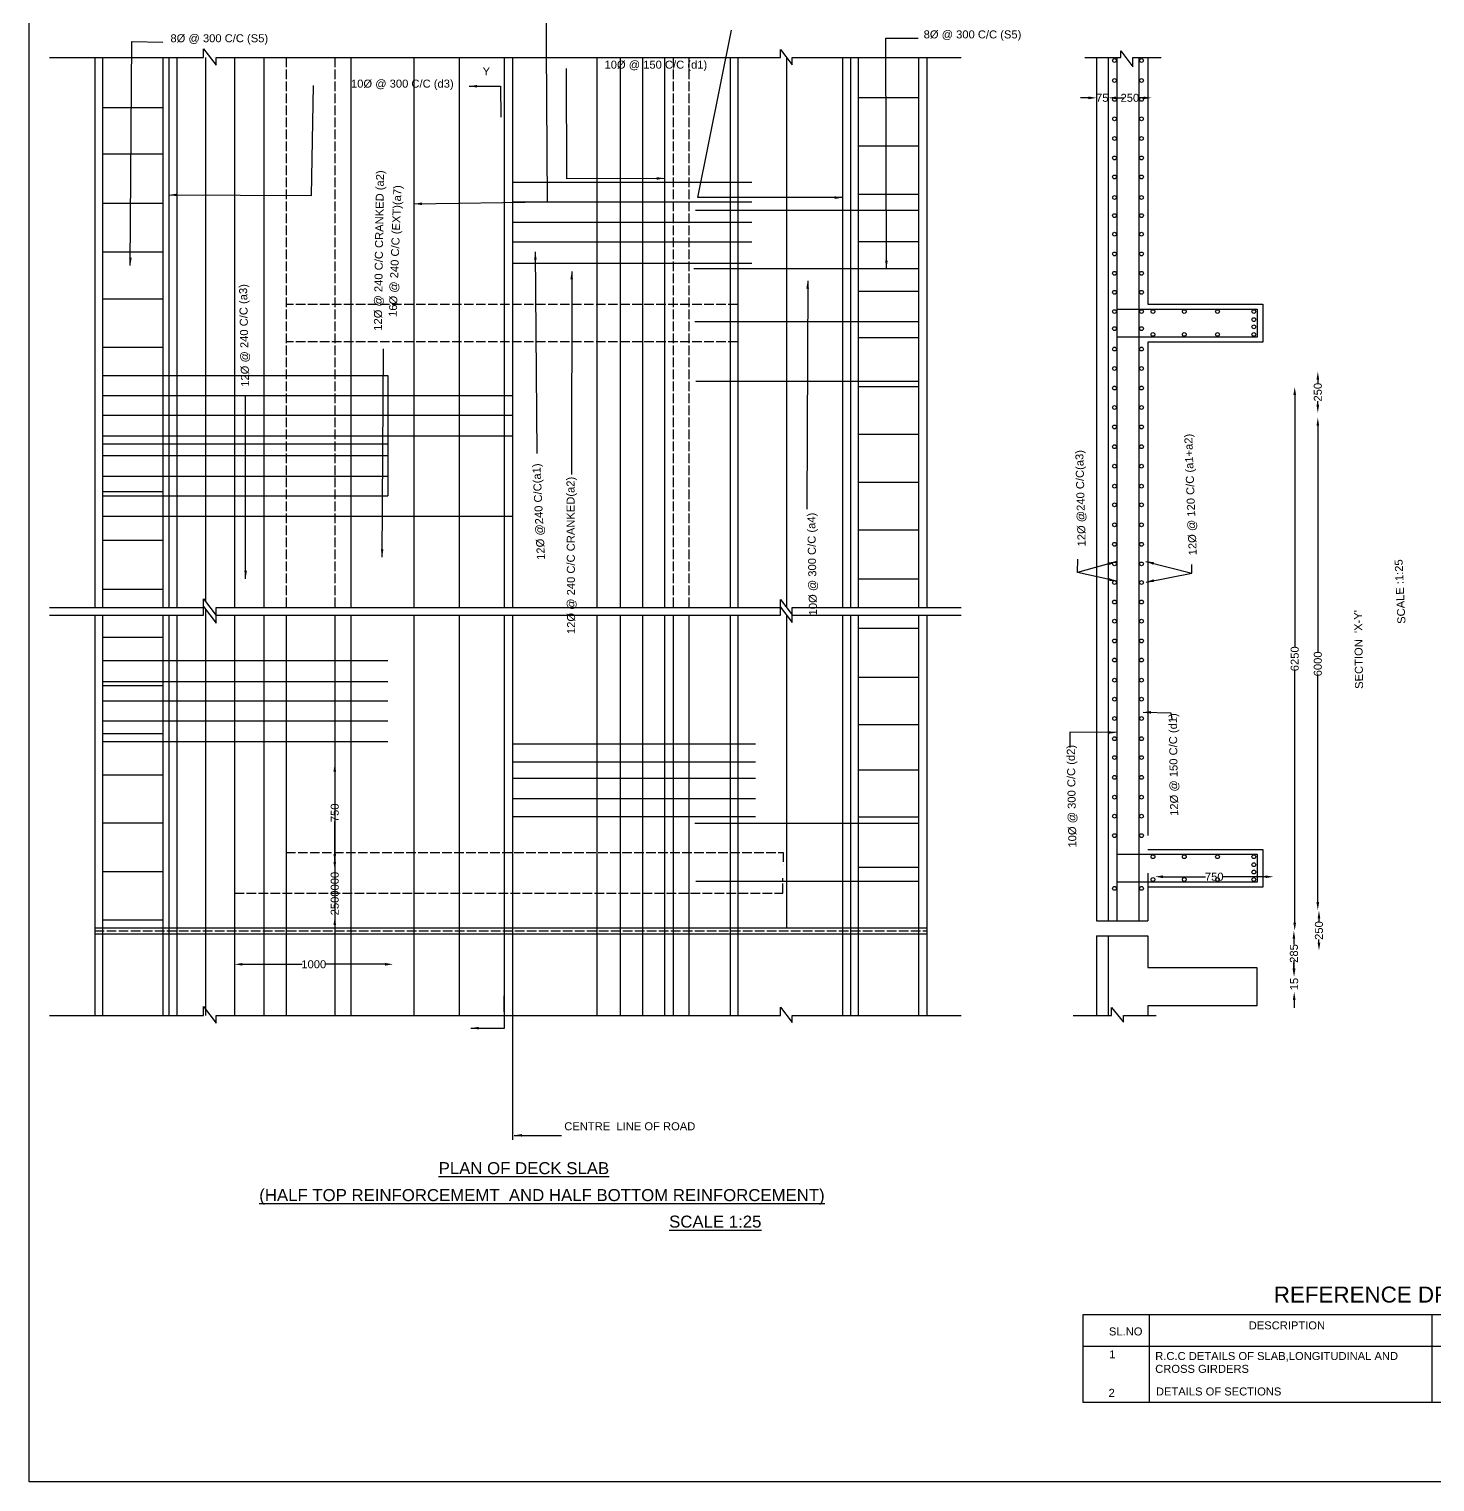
# Model space of a CAD drawing. Header units: millimetres. Extents: x -53221024 to -53199187, y 22125895 to 22139592.
# Drawn here: x -53221024 to -53212240, y 22125895 to 22134975 of the extents above; entities that cross this region are included whole.
import ezdxf

# ---------------------------------------------------------------- set-up
doc = ezdxf.new("R2010")
doc.units = ezdxf.units.MM
doc.header["$MEASUREMENT"] = 0
doc.linetypes.add('ACAD_ISO02W100', pattern=[15, 12, -3])
for name, color, linetype in [('DIMENSION', 7, 'Continuous'), ('DRAWING', 2, 'Continuous'), ('TEXT', 7, 'Continuous')]:
    doc.layers.add(name, color=color, linetype=linetype)
doc.styles.get("Standard").update_dxf_attribs({"font": 'arial.ttf', "height": 50})
doc.dimstyles.get("Standard").update_dxf_attribs({"dimtxt": 50, "dimasz": 50, "dimexe": 0.18, "dimexo": 0.0625, "dimgap": 0.09, "dimtad": 0, "dimdec": 0, "dimzin": 0, "dimdsep": 46, "dimtxsty": 'Standard', "dimcen": 0.09, "dimse1": 1, "dimse2": 1, "dimadec": 0, "dimazin": 0, "dimtfac": 1, "dimtdec": 0, "dimtofl": 0, "dimtmove": 0, "dimatfit": 3, "dimfxl": 1, "dimtolj": 1, "dimtzin": 0, "dimarcsym": 0})

# ---------------------------------------------------------------- blocks, each defined once
blk = doc.blocks.new('*D110')
at = {"layer": 'Defpoints', "color": 0, "transparency": 16777216}
for p in [(-53219740.8, 22129130.3), (-53218749.3, 22129130.3), (-53218749.3, 22129130.3)]:
    blk.add_point(p, dxfattribs=at)
at = {"layer": 'DIMENSION', "color": 0, "lineweight": -2, "transparency": 16777216}
for p, q in [((-53219690.8, 22129130.3), (-53219317.3, 22129130.3)), ((-53218799.3, 22129130.3), (-53219172.7, 22129130.3))]:
    blk.add_line(p, q, dxfattribs=at)
at = {"layer": 'DIMENSION', "color": 0, "transparency": 16777216}
for points in [[(-53219690.8, 22129138.6), (-53219690.8, 22129122), (-53219740.8, 22129130.3)], [(-53218799.3, 22129138.6), (-53218799.3, 22129122), (-53218749.3, 22129130.3)]]:
    blk.add_solid(points, dxfattribs=at)
at = {"layer": 'DIMENSION', "color": 0, "transparency": 16777216, "insert": (-53219245, 22129130.3), "char_height": 50, "attachment_point": 5}
blk.add_mtext('\\A1;1000', dxfattribs=at)
blk = doc.blocks.new('*D111')
at = {"layer": 'Defpoints', "color": 0, "transparency": 16777216}
for p in [(-53219113.8, 22129719.3), (-53219113.8, 22129719.3), (-53219113.8, 22129425.5)]:
    blk.add_point(p, dxfattribs=at)
at = {"layer": 'DIMENSION', "color": 0, "lineweight": -2, "transparency": 16777216}
for p, q in [((-53219113.8, 22129769.3), (-53219113.8, 22129819.3)), ((-53219113.8, 22129375.5), (-53219113.8, 22129325.5))]:
    blk.add_line(p, q, dxfattribs=at)
at = {"layer": 'DIMENSION', "color": 0, "transparency": 16777216}
for points in [[(-53219122.2, 22129769.3), (-53219105.5, 22129769.3), (-53219113.8, 22129719.3)], [(-53219122.2, 22129375.5), (-53219105.5, 22129375.5), (-53219113.8, 22129425.5)]]:
    blk.add_solid(points, dxfattribs=at)
at = {"layer": 'DIMENSION', "color": 0, "transparency": 16777216, "insert": (-53219113.8, 22129572.4), "char_height": 50, "attachment_point": 5, "rotation": 90}
blk.add_mtext('\\A1;2500000', dxfattribs=at)
blk = doc.blocks.new('*D112')
at = {"layer": 'Defpoints', "color": 0, "transparency": 16777216}
for p in [(-53219113.8, 22130384.7), (-53219113.8, 22130384.7), (-53219113.8, 22129769.3)]:
    blk.add_point(p, dxfattribs=at)
at = {"layer": 'DIMENSION', "color": 0, "lineweight": -2, "transparency": 16777216}
for p, q in [((-53219113.8, 22130334.7), (-53219113.8, 22130132)), ((-53219113.8, 22129819.3), (-53219113.8, 22130022))]:
    blk.add_line(p, q, dxfattribs=at)
at = {"layer": 'DIMENSION', "color": 0, "transparency": 16777216}
for points in [[(-53219122.2, 22130334.7), (-53219105.5, 22130334.7), (-53219113.8, 22130384.7)], [(-53219122.2, 22129819.3), (-53219105.5, 22129819.3), (-53219113.8, 22129769.3)]]:
    blk.add_solid(points, dxfattribs=at)
at = {"layer": 'DIMENSION', "color": 0, "transparency": 16777216, "insert": (-53219113.8, 22130077), "char_height": 50, "attachment_point": 5, "rotation": 90}
blk.add_mtext('\\A1;750', dxfattribs=at)
blk = doc.blocks.new('*D113')
at = {"layer": 'Defpoints', "color": 0, "transparency": 16777216}
for p in [(-53213115.7, 22129055.3), (-53213119.2, 22128958.2), (-53213115.7, 22128958.2)]:
    blk.add_point(p, dxfattribs=at)
at = {"layer": 'DIMENSION', "color": 0, "lineweight": -2, "transparency": 16777216}
for p, q in [((-53213119.2, 22129105.3), (-53213119.2, 22129155.3)), ((-53213119.2, 22128908.2), (-53213119.2, 22128858.2))]:
    blk.add_line(p, q, dxfattribs=at)
at = {"layer": 'DIMENSION', "color": 0, "transparency": 16777216}
for points in [[(-53213127.5, 22129105.3), (-53213110.8, 22129105.3), (-53213119.2, 22129055.3)], [(-53213127.5, 22128908.2), (-53213110.8, 22128908.2), (-53213119.2, 22128958.2)]]:
    blk.add_solid(points, dxfattribs=at)
at = {"layer": 'DIMENSION', "color": 0, "transparency": 16777216, "insert": (-53213119.2, 22129006.7), "char_height": 50, "attachment_point": 5, "rotation": 90}
blk.add_mtext('\\A1;15', dxfattribs=at)
blk = doc.blocks.new('*D114')
at = {"layer": 'Defpoints', "color": 0, "transparency": 16777216}
for p in [(-53213120.8, 22129340.6), (-53213115.7, 22129340.6), (-53213115.7, 22129055.3)]:
    blk.add_point(p, dxfattribs=at)
at = {"layer": 'DIMENSION', "color": 0, "lineweight": -2, "transparency": 16777216}
for p, q in [((-53213120.8, 22129290.6), (-53213120.8, 22129253.9)), ((-53213120.8, 22129105.3), (-53213120.8, 22129142))]:
    blk.add_line(p, q, dxfattribs=at)
at = {"layer": 'DIMENSION', "color": 0, "transparency": 16777216}
for points in [[(-53213129.2, 22129290.6), (-53213112.5, 22129290.6), (-53213120.8, 22129340.6)], [(-53213129.2, 22129105.3), (-53213112.5, 22129105.3), (-53213120.8, 22129055.3)]]:
    blk.add_solid(points, dxfattribs=at)
at = {"layer": 'DIMENSION', "color": 0, "transparency": 16777216, "insert": (-53213120.8, 22129197.9), "char_height": 50, "attachment_point": 5, "rotation": 90}
blk.add_mtext('\\A1;285', dxfattribs=at)
blk = doc.blocks.new('*D115')
at = {"layer": 'Defpoints', "color": 0, "transparency": 16777216}
for p in [(-53213989.1, 22129685.1), (-53213248.3, 22129685.1), (-53213248.3, 22129677.6)]:
    blk.add_point(p, dxfattribs=at)
at = {"layer": 'DIMENSION', "color": 0, "lineweight": -2, "transparency": 16777216}
for p, q in [((-53213939.1, 22129677.6), (-53213673.8, 22129677.6)), ((-53213298.3, 22129677.6), (-53213563.7, 22129677.6))]:
    blk.add_line(p, q, dxfattribs=at)
at = {"layer": 'DIMENSION', "color": 0, "transparency": 16777216}
for points in [[(-53213939.1, 22129685.9), (-53213939.1, 22129669.2), (-53213989.1, 22129677.6)], [(-53213298.3, 22129685.9), (-53213298.3, 22129669.2), (-53213248.3, 22129677.6)]]:
    blk.add_solid(points, dxfattribs=at)
at = {"layer": 'DIMENSION', "color": 0, "transparency": 16777216, "insert": (-53213618.7, 22129677.6), "char_height": 50, "attachment_point": 5}
blk.add_mtext('\\A1;750', dxfattribs=at)
blk = doc.blocks.new('*D116')
at = {"layer": 'Defpoints', "color": 0, "transparency": 16777216}
for p in [(-53212970.6, 22129466.7), (-53212964.2, 22129466.7), (-53212970.6, 22129216.1)]:
    blk.add_point(p, dxfattribs=at)
at = {"layer": 'DIMENSION', "color": 0, "lineweight": -2, "transparency": 16777216}
for p, q in [((-53212964.2, 22129416.7), (-53212964.2, 22129397)), ((-53212964.2, 22129266.1), (-53212964.2, 22129285.7))]:
    blk.add_line(p, q, dxfattribs=at)
at = {"layer": 'DIMENSION', "color": 0, "transparency": 16777216}
for points in [[(-53212972.5, 22129416.7), (-53212955.9, 22129416.7), (-53212964.2, 22129466.7)], [(-53212972.5, 22129266.1), (-53212955.9, 22129266.1), (-53212964.2, 22129216.1)]]:
    blk.add_solid(points, dxfattribs=at)
at = {"layer": 'DIMENSION', "color": 0, "transparency": 16777216, "insert": (-53212964.2, 22129341.4), "char_height": 50, "attachment_point": 5, "rotation": 90}
blk.add_mtext('\\A1;250', dxfattribs=at)
blk = doc.blocks.new('*D117')
at = {"layer": 'Defpoints', "color": 0, "transparency": 16777216}
for p in [(-53212971.4, 22132547), (-53212963.8, 22132547), (-53212963.8, 22129468.8)]:
    blk.add_point(p, dxfattribs=at)
at = {"layer": 'DIMENSION', "color": 0, "lineweight": -2, "transparency": 16777216}
for p, q in [((-53212971.4, 22132497), (-53212971.4, 22131082.7)), ((-53212971.4, 22129518.8), (-53212971.4, 22130933.1))]:
    blk.add_line(p, q, dxfattribs=at)
at = {"layer": 'DIMENSION', "color": 0, "transparency": 16777216}
for points in [[(-53212979.7, 22132497), (-53212963, 22132497), (-53212971.4, 22132547)], [(-53212979.7, 22129518.8), (-53212963, 22129518.8), (-53212971.4, 22129468.8)]]:
    blk.add_solid(points, dxfattribs=at)
at = {"layer": 'DIMENSION', "color": 0, "transparency": 16777216, "insert": (-53212971.4, 22131007.9), "char_height": 50, "attachment_point": 5, "rotation": 90}
blk.add_mtext('\\A1;6000', dxfattribs=at)
blk = doc.blocks.new('*D118')
at = {"layer": 'Defpoints', "color": 0, "transparency": 16777216}
for p in [(-53212976.4, 22132834.7), (-53212971.4, 22132834.7), (-53212976.4, 22132577)]:
    blk.add_point(p, dxfattribs=at)
at = {"layer": 'DIMENSION', "color": 0, "lineweight": -2, "transparency": 16777216}
for p, q in [((-53212971.4, 22132784.7), (-53212971.4, 22132761.5)), ((-53212971.4, 22132627), (-53212971.4, 22132650.2))]:
    blk.add_line(p, q, dxfattribs=at)
at = {"layer": 'DIMENSION', "color": 0, "transparency": 16777216}
for points in [[(-53212979.7, 22132784.7), (-53212963, 22132784.7), (-53212971.4, 22132834.7)], [(-53212979.7, 22132627), (-53212963, 22132627), (-53212971.4, 22132577)]]:
    blk.add_solid(points, dxfattribs=at)
at = {"layer": 'DIMENSION', "color": 0, "transparency": 16777216, "insert": (-53212971.4, 22132705.8), "char_height": 50, "attachment_point": 5, "rotation": 90}
blk.add_mtext('\\A1;250', dxfattribs=at)
blk = doc.blocks.new('*D119')
at = {"layer": 'Defpoints', "color": 0, "transparency": 16777216}
for p in [(-53213134, 22132738.9), (-53213115.7, 22129340.6), (-53213115.7, 22129340.6)]:
    blk.add_point(p, dxfattribs=at)
at = {"layer": 'DIMENSION', "color": 0, "lineweight": -2, "transparency": 16777216}
for p, q in [((-53213115.7, 22132688.9), (-53213115.7, 22131114.5)), ((-53213115.7, 22129390.6), (-53213115.7, 22130964.9))]:
    blk.add_line(p, q, dxfattribs=at)
at = {"layer": 'DIMENSION', "color": 0, "transparency": 16777216}
for points in [[(-53213124, 22132688.9), (-53213107.4, 22132688.9), (-53213115.7, 22132738.9)], [(-53213124, 22129390.6), (-53213107.4, 22129390.6), (-53213115.7, 22129340.6)]]:
    blk.add_solid(points, dxfattribs=at)
at = {"layer": 'DIMENSION', "color": 0, "transparency": 16777216, "insert": (-53213115.7, 22131039.7), "char_height": 50, "attachment_point": 5, "rotation": 90}
blk.add_mtext('\\A1;6250', dxfattribs=at)
blk = doc.blocks.new('*D120')
at = {"layer": 'Defpoints', "color": 0, "transparency": 16777216}
for p in [(-53214355.1, 22134545.4), (-53214355.1, 22134428.3), (-53214281.5, 22134428.3)]:
    blk.add_point(p, dxfattribs=at)
at = {"layer": 'DIMENSION', "color": 0, "lineweight": -2, "transparency": 16777216}
for p, q in [((-53214405.1, 22134545.4), (-53214455.1, 22134545.4)), ((-53214231.5, 22134545.4), (-53214181.5, 22134545.4))]:
    blk.add_line(p, q, dxfattribs=at)
at = {"layer": 'DIMENSION', "color": 0, "transparency": 16777216}
for points in [[(-53214405.1, 22134553.7), (-53214405.1, 22134537), (-53214355.1, 22134545.4)], [(-53214231.5, 22134553.7), (-53214231.5, 22134537), (-53214281.5, 22134545.4)]]:
    blk.add_solid(points, dxfattribs=at)
at = {"layer": 'DIMENSION', "color": 0, "transparency": 16777216, "insert": (-53214318.3, 22134545.4), "char_height": 50, "attachment_point": 5}
blk.add_mtext('\\A1;75', dxfattribs=at)
blk = doc.blocks.new('*D121')
at = {"layer": 'Defpoints', "color": 0, "transparency": 16777216}
for p in [(-53214010, 22134545.4), (-53214281.5, 22134428.3), (-53214010, 22134428.3)]:
    blk.add_point(p, dxfattribs=at)
at = {"layer": 'DIMENSION', "color": 0, "lineweight": -2, "transparency": 16777216}
for p, q in [((-53214231.5, 22134545.4), (-53214201.4, 22134545.4)), ((-53214060, 22134545.4), (-53214090.1, 22134545.4))]:
    blk.add_line(p, q, dxfattribs=at)
at = {"layer": 'DIMENSION', "color": 0, "transparency": 16777216}
for points in [[(-53214231.5, 22134553.7), (-53214231.5, 22134537), (-53214281.5, 22134545.4)], [(-53214060, 22134553.7), (-53214060, 22134537), (-53214010, 22134545.4)]]:
    blk.add_solid(points, dxfattribs=at)
at = {"layer": 'DIMENSION', "color": 0, "transparency": 16777216, "insert": (-53214145.7, 22134545.4), "char_height": 50, "attachment_point": 5}
blk.add_mtext('\\A1;250', dxfattribs=at)

msp = doc.modelspace()

# ---------------------------------------------------------------- linework, layer by layer
at = {"layer": 'DIMENSION', "color": 0}
for points in [[(-53199254.1, 22125895.2), (-53221024, 22125895.2), (-53221024, 22139592.4), (-53199254.1, 22139592.4)], [(-53214437.4, 22126942.2), (-53210082.4, 22126942.2), (-53210082.4, 22126392.3), (-53214437.4, 22126392.3)]]:
    msp.add_lwpolyline(points, close=True, dxfattribs=at)
for points in [[(-53214025.6, 22126942.2), (-53214025.6, 22126392.3)], [(-53212259.9, 22126942.2), (-53212259.9, 22126392.3)], [(-53214437.4, 22126744.4), (-53210082.4, 22126744.4)]]:
    msp.add_lwpolyline(points, dxfattribs=at)
at = {"layer": 'DRAWING', "color": 0}
for points in [[(-53220896.9, 22134797.1), (-53219933.6, 22134797.1), (-53219933.6, 22134851.6), (-53219855.3, 22134748.9), (-53219855.3, 22134797.1), (-53216328.9, 22134797.1), (-53216328.9, 22134847.9), (-53216255.4, 22134752.2), (-53216255.4, 22134797.1), (-53215200.2, 22134797.1)], [(-53220613.7, 22134797.1), (-53220613.7, 22131359.5)], [(-53220565.4, 22134797.1), (-53220565.4, 22131359.5)], [(-53220187.6, 22134797.1), (-53220187.6, 22131359.5)], [(-53220149.9, 22134797.1), (-53220149.9, 22131359.5)], [(-53220100.3, 22134797.1), (-53220100.3, 22131359.5)], [(-53219920.7, 22134797.1), (-53219920.7, 22131397)], [(-53219740.8, 22134797.1), (-53219740.8, 22131359.5)], [(-53219556.2, 22134797.1), (-53219556.2, 22131359.5)], [(-53219013.5, 22134797.1), (-53219013.5, 22131359.5)], [(-53218619.1, 22134797.1), (-53218619.1, 22131359.5)], [(-53218336.9, 22134797.1), (-53218336.9, 22131359.5)], [(-53218055.9, 22134797.1), (-53218055.9, 22131359.5)], [(-53218002.5, 22134797.1), (-53218002.5, 22131359.5)], [(-53217476.7, 22134797.1), (-53217476.7, 22131359.5)], [(-53217330.8, 22134797.1), (-53217330.8, 22131359.5)], [(-53217191.3, 22134797.1), (-53217191.3, 22131359.5)], [(-53217052.9, 22134797.1), (-53217052.9, 22131359.5)], [(-53216643.8, 22134797.1), (-53216643.8, 22131359.5)], [(-53216596.2, 22134797.1), (-53216596.2, 22131359.5)], [(-53216291.7, 22134797.1), (-53216291.7, 22131361.7)], [(-53215940.5, 22134797.1), (-53215940.5, 22131359.5)], [(-53215892.4, 22134797.1), (-53215892.4, 22131359.5)], [(-53215844.3, 22134797.1), (-53215844.3, 22131359.5)], [(-53215466.3, 22134797.1), (-53215466.3, 22131359.5)], [(-53215414.6, 22134797.1), (-53215414.6, 22131359.5)], [(-53214427.2, 22134797.1), (-53214202.9, 22134797.1), (-53214202.9, 22134839.6), (-53214126.3, 22134739.9), (-53214126.3, 22134797.5), (-53213950.8, 22134797.5)], [(-53214355.1, 22134797.1), (-53214355.1, 22129401.3)], [(-53214281.5, 22134797.1), (-53214281.5, 22129401.3)], [(-53214228.2, 22134797.1), (-53214228.2, 22129401.4)], [(-53214089.6, 22134797.5), (-53214089.6, 22129401.6)], [(-53214033.2, 22134797.5), (-53214033.2, 22133255.3)], [(-53215844.3, 22134547.6), (-53215466.3, 22134547.6)], [(-53220565.4, 22134485.7), (-53220187.6, 22134485.7)], [(-53215844.3, 22134245), (-53215466.3, 22134245)], [(-53220565.4, 22134194.5), (-53220187.6, 22134194.5)], [(-53218002.5, 22134017.7), (-53216508.9, 22134017.7)], [(-53215844.3, 22133944.4), (-53215466.3, 22133944.4)], [(-53220565.4, 22133887.1), (-53220187.6, 22133887.1)], [(-53218002.5, 22133896.2), (-53216508.9, 22133896.2)], [(-53218002.5, 22133767.7), (-53216508.9, 22133767.7)], [(-53216860.5, 22133843.7), (-53215466.3, 22133843.7)], [(-53220565.4, 22133583.8), (-53220187.6, 22133583.8)], [(-53218002.5, 22133646.2), (-53216508.9, 22133646.2)], [(-53215844.3, 22133646.9), (-53215466.3, 22133646.9)], [(-53218002.5, 22133512.3), (-53216508.9, 22133512.3)], [(-53216869.9, 22133478.5), (-53215466.3, 22133478.5)], [(-53215844.3, 22133337.4), (-53215466.3, 22133337.4)], [(-53220565.4, 22133288.5), (-53220187.6, 22133288.5)], [(-53214228.2, 22133225.3), (-53213349.9, 22133225.3), (-53213349.9, 22133049.7), (-53214228.2, 22133049.7)], [(-53214033.2, 22133255.3), (-53213315.6, 22133255.3), (-53213315.6, 22133018.4), (-53214033.2, 22133018.4)], [(-53216863, 22133148.7), (-53215466.3, 22133148.7)], [(-53215844.3, 22133047.7), (-53215466.3, 22133047.7)], [(-53220565.4, 22132987.8), (-53220187.6, 22132987.8)], [(-53214033.2, 22133018.4), (-53214033.2, 22129935.9)], [(-53220565.4, 22132809.8), (-53220187.6, 22132809.8)], [(-53220187.6, 22132809.8), (-53218783.2, 22132809.8), (-53218783.2, 22132058.3)], [(-53216858.1, 22132774.8), (-53215466.3, 22132774.8)], [(-53220565.4, 22132684.5), (-53218002.5, 22132684.5)], [(-53215844.3, 22132741.9), (-53215466.3, 22132741.9)], [(-53220565.4, 22132561.8), (-53218002.5, 22132561.8)], [(-53220565.4, 22132433.9), (-53218002.5, 22132433.9)], [(-53215844.3, 22132442.7), (-53215466.3, 22132442.7)], [(-53220565.4, 22132382.7), (-53218783.2, 22132382.7)], [(-53220565.4, 22132309.9), (-53218783.2, 22132309.9)], [(-53220565.4, 22132180.1), (-53218783.2, 22132180.1)], [(-53215844.3, 22132144.2), (-53215466.3, 22132144.2)], [(-53220565.4, 22132084.2), (-53220187.6, 22132084.2)], [(-53220565.4, 22132058.3), (-53220187.6, 22132058.3)], [(-53220187.6, 22132058.3), (-53218783.2, 22132058.3)], [(-53220565.4, 22131931.7), (-53220187.6, 22131931.7)], [(-53220187.6, 22131931.7), (-53218002.5, 22131931.7)], [(-53220565.4, 22131781.9), (-53220187.6, 22131781.9)], [(-53215844.3, 22131844.7), (-53215466.3, 22131844.7)], [(-53215844.3, 22131539.6), (-53215466.3, 22131539.6)], [(-53220896.9, 22131359.5), (-53219933.6, 22131359.5), (-53219933.6, 22131413.9), (-53219855.3, 22131311.2), (-53219855.3, 22131359.5), (-53216328.9, 22131359.5), (-53216328.9, 22131410.2), (-53216255.4, 22131314.5), (-53216255.4, 22131359.5), (-53215200.2, 22131359.5)], [(-53220565.4, 22131474.3), (-53220187.6, 22131474.3)], [(-53220896.9, 22131311.5), (-53219933.6, 22131311.5), (-53219933.6, 22131366), (-53219855.3, 22131263.2), (-53219855.3, 22131311.5), (-53216328.9, 22131311.5), (-53216328.9, 22131362.2), (-53216255.4, 22131266.5), (-53216255.4, 22131311.5), (-53215200.2, 22131311.5)], [(-53220613.7, 22131311.5), (-53220613.7, 22128811.1)], [(-53220565.4, 22131359.5), (-53220187.6, 22131359.5)], [(-53220565.4, 22131311.5), (-53220187.6, 22131311.5)], [(-53220565.4, 22131311.5), (-53220565.4, 22128811.1)], [(-53220187.6, 22131311.5), (-53220187.6, 22128811.1)], [(-53220149.9, 22131311.5), (-53220149.9, 22128811.1)], [(-53220100.3, 22131311.5), (-53220100.3, 22128811.1)], [(-53219920.7, 22131349), (-53219920.7, 22128811.1)], [(-53219740.8, 22131311.5), (-53219740.8, 22128811.1)], [(-53219556.2, 22131311.5), (-53219556.2, 22128811.1)], [(-53219418.3, 22131311.5), (-53219418.3, 22128811.1)], [(-53219113.8, 22131311.5), (-53219113.8, 22128811.1)], [(-53219013.5, 22131311.5), (-53219013.5, 22128811.1)], [(-53218619.1, 22131311.5), (-53218619.1, 22128811.1)], [(-53218336.9, 22131311.5), (-53218336.9, 22128811.1)], [(-53218055.9, 22131311.5), (-53218055.9, 22128811.1)], [(-53218002.5, 22131311.5), (-53218002.5, 22128811.1)], [(-53217476.7, 22131311.5), (-53217476.7, 22128811.1)], [(-53217330.8, 22131311.5), (-53217330.8, 22128811.1)], [(-53217191.3, 22131311.5), (-53217191.3, 22128811.1)], [(-53217052.9, 22131311.5), (-53217052.9, 22128811.1)], [(-53216999, 22131311.5), (-53216999, 22128811.1)], [(-53216902.3, 22131311.5), (-53216902.3, 22128811.1)], [(-53216643.8, 22131311.5), (-53216643.8, 22128811.1)], [(-53216596.2, 22131311.5), (-53216596.2, 22128811.1)], [(-53216291.7, 22131313.8), (-53216291.7, 22129359.2)], [(-53215940.5, 22131311.5), (-53215940.5, 22128811.1)], [(-53215892.4, 22131311.5), (-53215892.4, 22128811.1)], [(-53215844.3, 22131311.5), (-53215844.3, 22128811.1)], [(-53215466.3, 22131311.5), (-53215466.3, 22128811.1)], [(-53215414.6, 22131311.5), (-53215414.6, 22128811.1)], [(-53215844.3, 22131230.2), (-53215466.3, 22131230.2)], [(-53220565.4, 22131175), (-53220187.6, 22131175)], [(-53220565.4, 22131028.2), (-53220187.6, 22131028.2)], [(-53220187.6, 22131028.2), (-53218783.2, 22131028.2)], [(-53220565.4, 22130897.3), (-53220187.6, 22130897.3)], [(-53220565.4, 22130872.5), (-53220187.6, 22130872.5)], [(-53220187.6, 22130897.3), (-53218783.2, 22130897.3)], [(-53215844.3, 22130924.6), (-53215466.3, 22130924.6)], [(-53220565.4, 22130777.5), (-53220187.6, 22130777.5)], [(-53220187.6, 22130777.5), (-53218783.2, 22130777.5)], [(-53220565.4, 22130651.4), (-53220187.6, 22130651.4)], [(-53220187.6, 22130651.4), (-53218783.2, 22130651.4)], [(-53215844.3, 22130628.2), (-53215466.3, 22130628.2)], [(-53220565.4, 22130572.6), (-53220187.6, 22130572.6)], [(-53220565.4, 22130522.2), (-53220187.6, 22130522.2)], [(-53220187.6, 22130522.2), (-53218783.2, 22130522.2)], [(-53218002.5, 22130509), (-53216485.2, 22130509)], [(-53220565.4, 22130315.1), (-53220187.6, 22130315.1)], [(-53218002.5, 22130395.7), (-53216485.2, 22130395.7)], [(-53215844.3, 22130344.7), (-53215466.3, 22130344.7)], [(-53218002.5, 22130294), (-53216485.2, 22130294)], [(-53218002.5, 22130167.5), (-53216485.2, 22130167.5)], [(-53218002.5, 22130054.8), (-53216485.2, 22130054.8)], [(-53215844.3, 22130052.2), (-53215466.3, 22130052.2)], [(-53220565.4, 22130014.1), (-53220187.6, 22130014.1)], [(-53216863.1, 22130012.6), (-53215466.3, 22130012.6)], [(-53214228.2, 22129818.3), (-53213349.9, 22129818.3), (-53213349.9, 22129642.7), (-53214228.2, 22129642.7)], [(-53214033.2, 22129848.3), (-53213315.6, 22129848.3), (-53213315.6, 22129611.4), (-53214033.2, 22129611.4)], [(-53220565.4, 22129710.7), (-53220187.6, 22129710.7)], [(-53215844.3, 22129738.3), (-53215466.3, 22129738.3)], [(-53214033.2, 22129699), (-53214033.2, 22129401.6)], [(-53216858.6, 22129650.7), (-53215466.3, 22129650.7)], [(-53220565.4, 22129408), (-53220187.6, 22129408)], [(-53214355.1, 22129401.3), (-53214033.2, 22129401.6)], [(-53220613.7, 22129359.2), (-53215414.6, 22129359.2)], [(-53220613.7, 22129319.8), (-53215414.6, 22129319.8)], [(-53214355.1, 22129308.4), (-53214355.1, 22128811.1)], [(-53214355.1, 22129308.4), (-53214033.2, 22129308.4), (-53214033.2, 22129111.3), (-53213352.7, 22129111.3), (-53213352.7, 22128870.8)], [(-53214281.5, 22129308.4), (-53214281.5, 22128811.1)], [(-53220896.9, 22128811.1), (-53219933.6, 22128811.1), (-53219933.6, 22128865.6), (-53219855.3, 22128762.8), (-53219855.3, 22128811.1), (-53216328.9, 22128811.1), (-53216328.9, 22128861.8), (-53216255.4, 22128766.1), (-53216255.4, 22128811.1), (-53215200.2, 22128811.1)], [(-53214500.5, 22128811.1), (-53214259.9, 22128811.1), (-53214259.9, 22128860.2), (-53214185, 22128769.5), (-53214185, 22128811.1), (-53213981, 22128811.1)], [(-53213352.7, 22128870.8), (-53214033.2, 22128870.8), (-53214033.2, 22128811.1)], [(-53218002.5, 22128811.1), (-53218002.5, 22128033.5)]]:
    msp.add_lwpolyline(points, dxfattribs=at)
at = {"layer": 'DRAWING', "color": 0, "linetype": 'ACAD_ISO02W100', "ltscale": 5}
for points in [[(-53219418.3, 22134797.1), (-53219418.3, 22131359.5)], [(-53219113.8, 22134797.1), (-53219113.8, 22131359.5)], [(-53216999, 22134797.1), (-53216999, 22131359.5)], [(-53216902.3, 22134797.1), (-53216902.3, 22131359.5)], [(-53216596.2, 22133253.4), (-53219418.3, 22133253.4)], [(-53216596.2, 22133020.5), (-53219418.3, 22133020.5)], [(-53219418.3, 22129829.9), (-53216312, 22129829.9), (-53216312, 22129754.5)], [(-53219740.8, 22129574.7), (-53216315, 22129574.7), (-53216315, 22129667.8)], [(-53220613.7, 22129338.7), (-53215414.6, 22129338.7)]]:
    msp.add_lwpolyline(points, dxfattribs=at)
at = {"layer": 'DRAWING', "color": 0}
for centre in [(-53214242.1, 22134779), (-53214073.5, 22134779), (-53214242.1, 22134653.6), (-53214073.5, 22134653.6), (-53214242.1, 22134535.6), (-53214073.5, 22134535.6), (-53214242.1, 22134414.2), (-53214073.5, 22134414.2), (-53214242.1, 22134291.1), (-53214073.5, 22134291.1), (-53214242.1, 22134169.7), (-53214073.5, 22134169.7), (-53214242.1, 22134051), (-53214073.5, 22134051), (-53214242.1, 22133922.9), (-53214073.5, 22133922.9), (-53214242.1, 22133809.4), (-53214073.5, 22133809.4), (-53214242.1, 22133693.3), (-53214073.5, 22133693.3), (-53214242.1, 22133570), (-53214073.5, 22133570), (-53214242.1, 22133448.8), (-53214073.5, 22133448.8), (-53214242.1, 22133330.3), (-53214073.5, 22133330.3), (-53214242.1, 22133209.7), (-53214073.5, 22133209.7), (-53214001.7, 22133209.7), (-53213805.7, 22133209.7), (-53213598.6, 22133209.7), (-53213371, 22133209.7), (-53213371, 22133159.6), (-53213371, 22133114), (-53214242.1, 22133103), (-53214073.5, 22133103), (-53214001.7, 22133066.9), (-53213805.7, 22133066.9), (-53213598.6, 22133066.9), (-53213371, 22133066.9), (-53214242.1, 22132975.3), (-53214073.5, 22132975.3), (-53214242.1, 22132854.2), (-53214073.5, 22132854.2), (-53214242.1, 22132731.9), (-53214073.5, 22132731.9), (-53214242.1, 22132610.4), (-53214073.5, 22132610.4), (-53214242.1, 22132488.6), (-53214073.5, 22132488.6), (-53214242.1, 22132365), (-53214073.5, 22132365), (-53214242.1, 22132243.7), (-53214073.5, 22132243.7), (-53214242.1, 22132118.3), (-53214073.5, 22132118.3), (-53214242.1, 22132001.9), (-53214073.5, 22132001.9), (-53214242.1, 22131877.1), (-53214073.5, 22131877.1), (-53214242.1, 22131755.1), (-53214073.5, 22131755.1), (-53214242.1, 22131632.7), (-53214073.5, 22131632.7), (-53214242.1, 22131516.3), (-53214073.5, 22131516.3), (-53214242.1, 22131394.6), (-53214073.5, 22131394.6), (-53214242.1, 22131274.6), (-53214073.5, 22131274.6), (-53214242.1, 22131151), (-53214073.5, 22131151), (-53214242.1, 22131031.7), (-53214073.5, 22131031.7), (-53214242.1, 22130905.7), (-53214073.5, 22130905.7), (-53214242.1, 22130787.6), (-53214073.5, 22130787.6), (-53214242.1, 22130666.4), (-53214073.5, 22130666.4), (-53214242.1, 22130540.4), (-53214073.5, 22130540.4), (-53214242.1, 22130422.3), (-53214073.5, 22130422.3), (-53214242.1, 22130298.7), (-53214073.5, 22130298.7), (-53214242.1, 22130175), (-53214073.5, 22130175), (-53214242.1, 22130056.1), (-53214073.5, 22130056.1), (-53214242.1, 22129934.7), (-53214073.5, 22129934.7), (-53214001.7, 22129802.6), (-53213805.7, 22129802.6), (-53213598.6, 22129802.6), (-53213371, 22129802.6), (-53213371, 22129752.5), (-53213371, 22129707), (-53214242.1, 22129605), (-53214073.5, 22129605), (-53214001.7, 22129659.9), (-53213805.7, 22129659.9), (-53213598.6, 22129659.9), (-53213371, 22129659.9)]:
    msp.add_circle(centre, 11.9, dxfattribs=at)

# ---------------------------------------------------------------- texts
at = {"layer": 'DIMENSION', "color": 0}
for s, height, p in [('REFERENCE DRAWINGS ', 100, (-53213246.3, 22127016.3)), ('SL.NO', 50, (-53214276.7, 22126810.8)), ('DESCRIPTION ', 50, (-53213403.4, 22126848.7)), ('1', 50, (-53214274.4, 22126668.1)), ('R.C.C DETAILS OF SLAB,LONGITUDINAL AND ', 50, (-53213987.4, 22126657.2)), ('CROSS GIRDERS ', 50, (-53213987.4, 22126576.9)), ('2', 50, (-53214278.8, 22126426.9)), ('DETAILS OF SECTIONS ', 50, (-53213983, 22126435.6))]:
    msp.add_text(s, height=height, dxfattribs=at).set_placement(p)
at = {"layer": 'TEXT', "color": 0}
for s, height, p in [('8Ø @ 300 C/C (S5)', 50, (-53220140.5, 22134892.8)), ('8Ø @ 300 C/C (S5)', 50, (-53215434.3, 22134916.9)), ('10Ø @ 150 C/C (d1)', 50, (-53217428.3, 22134727.9)), ('Y', 50, (-53218190.2, 22134686.6)), ('10Ø @ 300 C/C (d3)', 50, (-53219012.5, 22134609.3)), ('CENTRE  LINE OF ROAD', 50, (-53217679.9, 22128093.1)), ('%%UPLAN OF DECK SLAB', 75, (-53218464.8, 22127818.8)), ('%%U(HALF TOP REINFORCEMEMT  AND HALF BOTTOM REINFORCEMENT)', 75, (-53219585.6, 22127650.6)), ('%%USCALE 1:25', 75, (-53217024.7, 22127484.7))]:
    msp.add_text(s, height=height, dxfattribs=at).set_placement(p)
for s, rotation, p in [('12Ø @ 240 C/C CRANKED (a2)', 89.17724, (-53218820, 22133089.6)), ('16Ø @ 240 C/C (EXT)(a7)', 87.87492, (-53218727.1, 22133175.4)), ('12Ø @ 240 C/C (a3)', 91.20278, (-53219648.8, 22132740.5)), ('12Ø @ 120 C/C (a1+a2)', 92.16314, (-53213727.9, 22131687.3)), ('12Ø @240 C/C(a3)', 91.4319, (-53214422, 22131742.4)), ('12Ø @240 C/C(a1)', 92.79515, (-53217800.3, 22131659.6)), ('12Ø @ 240 C/C CRANKED(a2)', 90.243, (-53217611.9, 22131194.4)), ('10Ø @ 300 C/C (a4)', 91.04456, (-53216100.6, 22131311.5)), ('SCALE :1:25', 92.67609, (-53212423.5, 22131259)), ("SECTION  'X-Y'", 90.76198, (-53212688.6, 22130851.9)), ('12Ø @ 150 C/C (d1)', 90.83216, (-53213843.7, 22130058.5)), ('10Ø @ 300 C/C (d2)', 90.9648, (-53214479.7, 22129860.4))]:
    msp.add_text(s, height=50, rotation=rotation, dxfattribs=at).set_placement(p)

# ---------------------------------------------------------------- dimensions: what is measured, and where the dimension line sits
at = {"layer": 'DIMENSION', "color": 0}
for base, p1, p2, text, picture, middle in [((-53214355.1, 22134545.4), (-53214281.5, 22134428.3), (-53214355.1, 22134428.3), '75', '*D120', (-53214318.3, 22134545.4)), ((-53214010, 22134545.4), (-53214281.5, 22134428.3), (-53214010, 22134428.3), '250', '*D121', (-53214145.7, 22134545.4)), ((-53213248.3, 22129677.6), (-53213989.1, 22129685.1), (-53213248.3, 22129685.1), '750', '*D115', (-53213618.7, 22129677.6)), ((-53218749.3, 22129130.3), (-53219740.8, 22129130.3), (-53218749.3, 22129130.3), '1000', '*D110', (-53219245, 22129130.3))]:
    dim = msp.add_linear_dim(base=base, p1=p1, p2=p2, text=text, dimstyle='Standard', dxfattribs=at)
    dim.commit()
    dim.dimension.update_dxf_attribs({"geometry": picture, "text_midpoint": middle})
for base, p1, p2, text, picture, middle in [((-53212971.4, 22132834.7), (-53212976.4, 22132577), (-53212976.4, 22132834.7), '250', '*D118', (-53212971.4, 22132705.8)), ((-53213115.7, 22129340.6), (-53213134, 22132738.9), (-53213115.7, 22129340.6), '6250', '*D119', (-53213115.7, 22131039.7)), ((-53212971.4, 22132547), (-53212963.8, 22129468.8), (-53212963.8, 22132547), '6000', '*D117', (-53212971.4, 22131007.9)), ((-53219113.8, 22130384.7), (-53219113.8, 22129769.3), (-53219113.8, 22130384.7), '750', '*D112', (-53219113.8, 22130077)), ((-53219113.8, 22129719.3), (-53219113.8, 22129425.5), (-53219113.8, 22129719.3), '2500000', '*D111', (-53219113.8, 22129572.4)), ((-53212964.2, 22129466.7), (-53212970.6, 22129216.1), (-53212970.6, 22129466.7), '250', '*D116', (-53212964.2, 22129341.4)), ((-53213120.8, 22129340.6), (-53213115.7, 22129055.3), (-53213115.7, 22129340.6), '285', '*D114', (-53213120.8, 22129197.9)), ((-53213119.2, 22128958.2), (-53213115.7, 22129055.3), (-53213115.7, 22128958.2), '15', '*D113', (-53213119.2, 22129006.7))]:
    dim = msp.add_linear_dim(base=base, p1=p1, p2=p2, angle=90, text=text, dimstyle='Standard', dxfattribs=at)
    dim.commit()
    dim.dimension.update_dxf_attribs({"geometry": picture, "text_midpoint": middle})

# ---------------------------------------------------------------- leaders
for points in [[(-53218619.1, 22133882.7), (-53217785.4, 22133896.2), (-53217793.5, 22135178.8)], [(-53215940.5, 22133921.9), (-53216844.5, 22133921.8), (-53216635.8, 22134968.9)], [(-53220391.3, 22133497.2), (-53220380.9, 22134898), (-53220187.5, 22134893.8)], [(-53215666.8, 22133478.5), (-53215670, 22134917.7), (-53215468.7, 22134917.7)], [(-53217052.9, 22134042.2), (-53217662.9, 22134038.8), (-53217666.4, 22134729.5)], [(-53220149.9, 22133938.9), (-53219259.1, 22133934.8), (-53219246.9, 22134622.4)], [(-53218274.5, 22134617.7), (-53218078, 22134618.5), (-53218076.3, 22134423.7)], [(-53217860.7, 22133583.8), (-53217852, 22132323.3)], [(-53217633.3, 22133460.5), (-53217635.1, 22132191.1)], [(-53216158.9, 22133402.8), (-53216163.9, 22131975.5)], [(-53218818.1, 22131674), (-53218809.2, 22132976.6)], [(-53219670.8, 22131540.2), (-53219670.8, 22132684.5)], [(-53214228.2, 22131647.5), (-53214472.4, 22131579.3), (-53214470.9, 22131663.2)], [(-53214046.4, 22131648.2), (-53213759.3, 22131575.4)], [(-53214044.4, 22131519.2), (-53213759.3, 22131575.4), (-53213758.9, 22131628.5)], [(-53214228.2, 22131524.5), (-53214472.4, 22131579.3)], [(-53214063.3, 22130705.7), (-53213889.8, 22130702.7), (-53213883.7, 22130661.6)], [(-53214228.2, 22130579), (-53214520.1, 22130580.5), (-53214520.1, 22130484.7)], [(-53218264.2, 22128731.3), (-53218053.6, 22128731.3), (-53218055.9, 22128933)], [(-53217993.1, 22128061.3), (-53217697.9, 22128061.3)]]:
    msp.add_leader(points, dimstyle='Standard', override={"dimgap": 0.09, "dimtad": 0}, dxfattribs=at)

doc.saveas('drawing.dxf')
